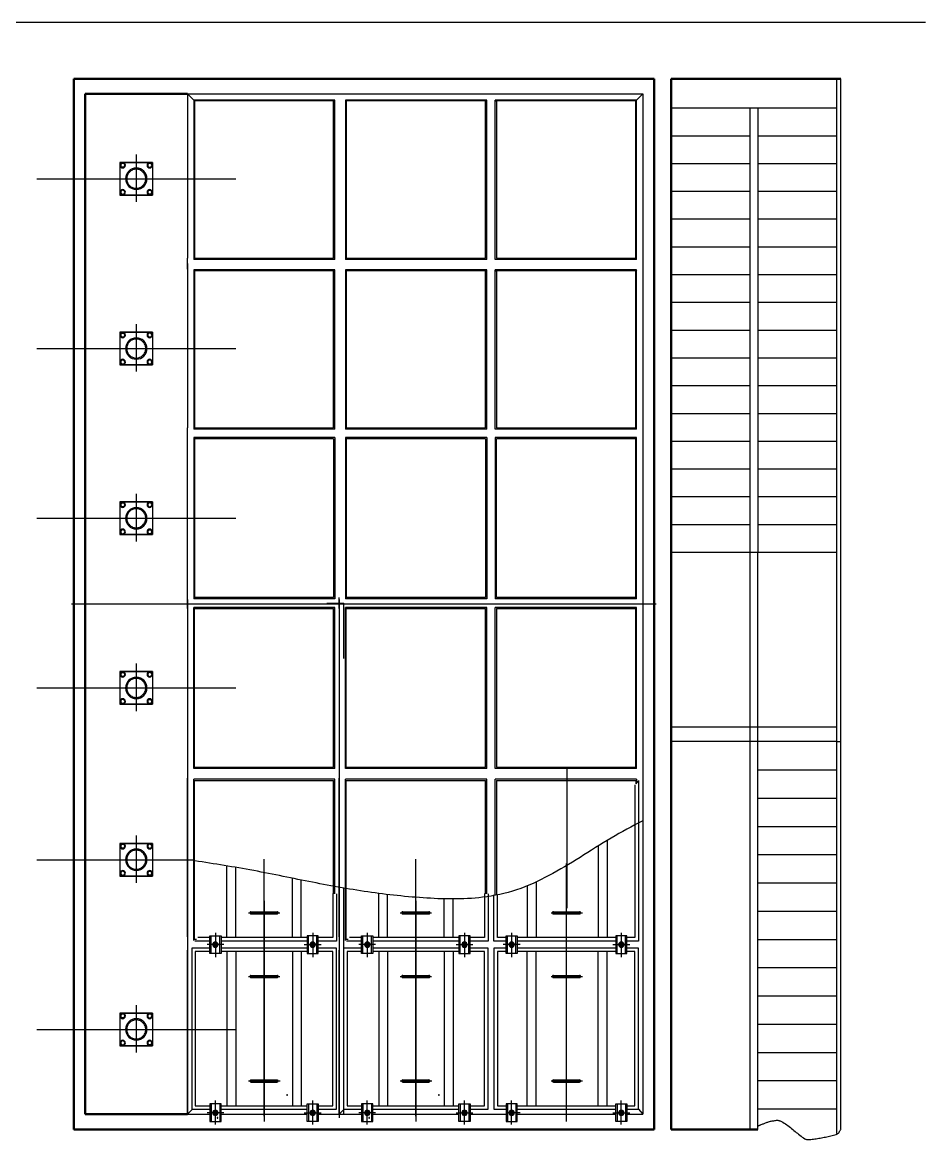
# Model space of a CAD drawing. Extents: x -170 to 1091, y -90 to 504.
# Drawn here: x 214.19 to 222.2, y 65.93 to 75.84 of the extents above; entities that cross this region are included whole.
import ezdxf

# ---------------------------------------------------------------- set-up
doc = ezdxf.new("R2010")
doc.units = 0
doc.header["$LTSCALE"] = 1000
for name, pattern in [('1 实线', [0]), ('2 虚线', [5.75, 4.5, -1.25]), ('4 点画线', [9, 6.25, -1.25, 0.25, -1.25]), ('5 双点画线', [10.5, 6.25, -1.25, 0.25, -1.25, 0.25, -1.25]), ('PF_CENTER', [400, 250, -50, 50, -50])]:
    doc.linetypes.add(name, pattern=pattern)
for name, color, linetype, lineweight in [('01 粗实线', 7, '1 实线', 50), ('02 细灰线', 253, '1 实线', 25), ('03 细红线', 6, '1 实线', 25), ('04 虚线', 54, '2 虚线', 25), ('05 点画线', 141, '4 点画线', 25), ('07 双点画线', 6, '5 双点画线', 25)]:
    doc.layers.add(name, color=color, linetype=linetype, lineweight=lineweight)
doc.layers.add('02', color=1, linetype='CONTINUOUS')
doc.layers.add('05', color=4, linetype='PF_CENTER')

msp = doc.modelspace()

# ---------------------------------------------------------------- linework, layer by layer
at = {"layer": '01 粗实线'}
for p, q in [((214.64666, 75.33535, 0), (214.64666, 66.01535, 0)), ((219.79121, 75.33535, 0), (214.64666, 75.33535, 0)), ((219.79121, 66.01535, 0), (219.79121, 75.33535, 0)), ((219.94368, 75.33535, 0), (219.94368, 66.01535, 0)), ((219.94368, 75.33535, 0), (221.44666, 75.33535, 0)), ((214.74636, 75.20074, 0), (214.74636, 66.14971, 0)), ((215.65364, 75.20074, 0), (214.74636, 75.20074, 0)), ((215.65364, 66.14971, 0), (214.74636, 66.14971, 0)), ((214.64666, 66.01535, 0), (219.79121, 66.01535, 0)), ((219.94368, 66.01535, 0), (220.71137, 66.01535, 0))]:
    msp.add_line(p, q, dxfattribs=at)
at = {"layer": '01 粗实线', "color": 3, "lineweight": 25}
for p, q in [((215.05543, 74.59235, 0), (215.34457, 74.59235, 0)), ((215.34457, 74.59235, 0), (215.05543, 74.59235, 0)), ((215.05543, 74.59235, 0), (215.05543, 74.30322, 0)), ((215.34457, 74.59235, 0), (215.34457, 74.30322, 0)), ((215.34457, 74.59235, 0), (215.34457, 74.30322, 0)), ((215.05543, 74.30322, 0), (215.34457, 74.30322, 0)), ((215.34457, 74.30322, 0), (215.05543, 74.30322, 0)), ((215.05543, 73.08687, 0), (215.34457, 73.08687, 0)), ((215.34457, 73.08687, 0), (215.05543, 73.08687, 0)), ((215.05543, 73.08687, 0), (215.05543, 72.79774, 0)), ((215.34457, 73.08687, 0), (215.34457, 72.79774, 0)), ((215.34457, 73.08687, 0), (215.34457, 72.79774, 0)), ((215.05543, 72.79774, 0), (215.34457, 72.79774, 0)), ((215.34457, 72.79774, 0), (215.05543, 72.79774, 0)), ((215.05543, 71.58139, 0), (215.34457, 71.58139, 0)), ((215.34457, 71.58139, 0), (215.05543, 71.58139, 0)), ((215.05543, 71.58139, 0), (215.05543, 71.29226, 0)), ((215.34457, 71.58139, 0), (215.34457, 71.29226, 0)), ((215.34457, 71.58139, 0), (215.34457, 71.29226, 0)), ((215.05543, 71.29226, 0), (215.34457, 71.29226, 0)), ((215.34457, 71.29226, 0), (215.05543, 71.29226, 0)), ((215.34457, 70.07674, 0), (215.05543, 70.07674, 0)), ((215.05543, 70.07674, 0), (215.34457, 70.07674, 0)), ((215.05543, 70.07674, 0), (215.05543, 69.7876, 0)), ((215.34457, 70.07674, 0), (215.34457, 69.7876, 0)), ((215.34457, 70.07674, 0), (215.34457, 69.7876, 0)), ((215.34457, 69.7876, 0), (215.05543, 69.7876, 0)), ((215.05543, 69.7876, 0), (215.34457, 69.7876, 0)), ((215.34457, 68.55249, 0), (215.05543, 68.55249, 0)), ((215.05543, 68.55249, 0), (215.34457, 68.55249, 0)), ((215.05543, 68.55249, 0), (215.05543, 68.26336, 0)), ((215.34457, 68.55249, 0), (215.34457, 68.26336, 0)), ((215.34457, 68.55249, 0), (215.34457, 68.26336, 0)), ((215.34457, 68.26336, 0), (215.05543, 68.26336, 0)), ((215.05543, 68.26336, 0), (215.34457, 68.26336, 0)), ((215.34457, 67.04702, 0), (215.05543, 67.04702, 0)), ((215.05543, 67.04702, 0), (215.34457, 67.04702, 0)), ((215.05543, 67.04702, 0), (215.05543, 66.75789, 0)), ((215.34457, 67.04702, 0), (215.34457, 66.75789, 0)), ((215.34457, 67.04702, 0), (215.34457, 66.75789, 0)), ((215.34457, 66.75789, 0), (215.05543, 66.75789, 0)), ((215.05543, 66.75789, 0), (215.34457, 66.75789, 0))]:
    msp.add_line(p, q, dxfattribs=at)
at = {"layer": '01 粗实线', "color": 253, "lineweight": 25}
for p, q in [((219.64781, 69.10616, 0), (219.62878, 69.08254, 0)), ((219.69317, 69.16243, 0), (219.69151, 69.16037, 0))]:
    msp.add_line(p, q, dxfattribs=at)
at = {"layer": '01 粗实线', "color": 9, "lineweight": 25, "elevation": 0}
for points in [[(215.10015, 74.56742), (215.09026, 74.54947), (215.07047, 74.54947), (215.06057, 74.56742), (215.07047, 74.58537), (215.09026, 74.58537)], [(215.29985, 74.56742), (215.30974, 74.54947), (215.32953, 74.54947), (215.33943, 74.56742), (215.32953, 74.58537), (215.30974, 74.58537)], [(215.10015, 74.32815), (215.09026, 74.34609), (215.07047, 74.34609), (215.06057, 74.32815), (215.07047, 74.3102), (215.09026, 74.3102)], [(215.29985, 74.32815), (215.30974, 74.34609), (215.32953, 74.34609), (215.33943, 74.32815), (215.32953, 74.3102), (215.30974, 74.3102)], [(215.10015, 73.06194), (215.09026, 73.044), (215.07047, 73.044), (215.06057, 73.06194), (215.07047, 73.07989), (215.09026, 73.07989)], [(215.29985, 73.06194), (215.30974, 73.044), (215.32953, 73.044), (215.33943, 73.06194), (215.32953, 73.07989), (215.30974, 73.07989)], [(215.10015, 72.82267), (215.09026, 72.84061), (215.07047, 72.84061), (215.06057, 72.82267), (215.07047, 72.80472), (215.09026, 72.80472)], [(215.29985, 72.82267), (215.30974, 72.84061), (215.32953, 72.84061), (215.33943, 72.82267), (215.32953, 72.80472), (215.30974, 72.80472)], [(215.10015, 71.55647), (215.09026, 71.53852), (215.07047, 71.53852), (215.06057, 71.55647), (215.07047, 71.57441), (215.09026, 71.57441)], [(215.29985, 71.55647), (215.30974, 71.53852), (215.32953, 71.53852), (215.33943, 71.55647), (215.32953, 71.57441), (215.30974, 71.57441)], [(215.10015, 71.31719), (215.09026, 71.33514), (215.07047, 71.33514), (215.06057, 71.31719), (215.07047, 71.29925), (215.09026, 71.29925)], [(215.29985, 71.31719), (215.30974, 71.33514), (215.32953, 71.33514), (215.33943, 71.31719), (215.32953, 71.29925), (215.30974, 71.29925)], [(215.10015, 70.05181), (215.09026, 70.03386), (215.07047, 70.03386), (215.06057, 70.05181), (215.07047, 70.06975), (215.09026, 70.06975)], [(215.29985, 70.05181), (215.30974, 70.03386), (215.32953, 70.03386), (215.33943, 70.05181), (215.32953, 70.06975), (215.30974, 70.06975)], [(215.10015, 69.81253), (215.09026, 69.83048), (215.07047, 69.83048), (215.06057, 69.81253), (215.07047, 69.79459), (215.09026, 69.79459)], [(215.29985, 69.81253), (215.30974, 69.83048), (215.32953, 69.83048), (215.33943, 69.81253), (215.32953, 69.79459), (215.30974, 69.79459)], [(215.10015, 68.52757), (215.09026, 68.50962), (215.07047, 68.50962), (215.06057, 68.52757), (215.07047, 68.54551), (215.09026, 68.54551)], [(215.29985, 68.52757), (215.30974, 68.50962), (215.32953, 68.50962), (215.33943, 68.52757), (215.32953, 68.54551), (215.30974, 68.54551)], [(215.10015, 68.28829), (215.09026, 68.30624), (215.07047, 68.30624), (215.06057, 68.28829), (215.07047, 68.27035), (215.09026, 68.27035)], [(215.29985, 68.28829), (215.30974, 68.30624), (215.32953, 68.30624), (215.33943, 68.28829), (215.32953, 68.27035), (215.30974, 68.27035)], [(215.10015, 67.02209), (215.09026, 67.00414), (215.07047, 67.00414), (215.06057, 67.02209), (215.07047, 67.04003), (215.09026, 67.04003)], [(215.29985, 67.02209), (215.30974, 67.00414), (215.32953, 67.00414), (215.33943, 67.02209), (215.32953, 67.04003), (215.30974, 67.04003)], [(215.10015, 66.78281), (215.09026, 66.80076), (215.07047, 66.80076), (215.06057, 66.78281), (215.07047, 66.76487), (215.09026, 66.76487)], [(215.29985, 66.78281), (215.30974, 66.80076), (215.32953, 66.80076), (215.33943, 66.78281), (215.32953, 66.76487), (215.30974, 66.76487)]]:
    msp.add_lwpolyline(points, close=True, dxfattribs=at)
at = {"layer": '01 粗实线', "color": 9, "lineweight": 25}
for centre, radius, start, end in [((215.08036, 74.56742, 0), 0.02393, 90, 270), ((215.08036, 74.56742, 0), 0.01734, 90, 270), ((215.08036, 74.56742, 0), 0.02393, 270, 90), ((215.08036, 74.56742, 0), 0.01734, 270, 90), ((215.31964, 74.56742, 0), 0.02393, 90, 270), ((215.31964, 74.56742, 0), 0.01734, 90, 270), ((215.31964, 74.56742, 0), 0.02393, 270, 90), ((215.31964, 74.56742, 0), 0.01734, 270, 90), ((215.08036, 74.32815, 0), 0.02393, 90, 270), ((215.08036, 74.32815, 0), 0.01734, 90, 270), ((215.08036, 74.32815, 0), 0.02393, 270, 90), ((215.08036, 74.32815, 0), 0.01734, 270, 90), ((215.31964, 74.32815, 0), 0.02393, 90, 270), ((215.31964, 74.32815, 0), 0.01734, 90, 270), ((215.31964, 74.32815, 0), 0.02393, 270, 90), ((215.31964, 74.32815, 0), 0.01734, 270, 90), ((215.08036, 73.06194, 0), 0.02393, 90, 270), ((215.08036, 73.06194, 0), 0.01734, 90, 270), ((215.08036, 73.06194, 0), 0.02393, 270, 90), ((215.08036, 73.06194, 0), 0.01734, 270, 90), ((215.31964, 73.06194, 0), 0.02393, 90, 270), ((215.31964, 73.06194, 0), 0.01734, 90, 270), ((215.31964, 73.06194, 0), 0.02393, 270, 90), ((215.31964, 73.06194, 0), 0.01734, 270, 90), ((215.08036, 72.82267, 0), 0.02393, 90, 270), ((215.08036, 72.82267, 0), 0.02393, 270, 90), ((215.31964, 72.82267, 0), 0.02393, 90, 270), ((215.31964, 72.82267, 0), 0.02393, 270, 90), ((215.08036, 72.82267, 0), 0.01734, 90, 270), ((215.08036, 72.82267, 0), 0.01734, 270, 90), ((215.31964, 72.82267, 0), 0.01734, 90, 270), ((215.31964, 72.82267, 0), 0.01734, 270, 90), ((215.08036, 71.55647, 0), 0.02393, 90, 270), ((215.08036, 71.55647, 0), 0.01734, 90, 270), ((215.08036, 71.55647, 0), 0.02393, 270, 90), ((215.08036, 71.55647, 0), 0.01734, 270, 90), ((215.31964, 71.55647, 0), 0.02393, 90, 270), ((215.31964, 71.55647, 0), 0.01734, 90, 270), ((215.31964, 71.55647, 0), 0.02393, 270, 90), ((215.31964, 71.55647, 0), 0.01734, 270, 90), ((215.08036, 71.31719, 0), 0.02393, 90, 270), ((215.08036, 71.31719, 0), 0.01734, 90, 270), ((215.08036, 71.31719, 0), 0.02393, 270, 90), ((215.08036, 71.31719, 0), 0.01734, 270, 90), ((215.31964, 71.31719, 0), 0.02393, 90, 270), ((215.31964, 71.31719, 0), 0.01734, 90, 270), ((215.31964, 71.31719, 0), 0.02393, 270, 90), ((215.31964, 71.31719, 0), 0.01734, 270, 90), ((215.08036, 70.05181, 0), 0.02393, 90, 270), ((215.08036, 70.05181, 0), 0.01734, 90, 270), ((215.08036, 70.05181, 0), 0.02393, 270, 90), ((215.08036, 70.05181, 0), 0.01734, 270, 90), ((215.31964, 70.05181, 0), 0.02393, 90, 270), ((215.31964, 70.05181, 0), 0.01734, 90, 270), ((215.31964, 70.05181, 0), 0.02393, 270, 90), ((215.31964, 70.05181, 0), 0.01734, 270, 90), ((215.08036, 69.81253, 0), 0.02393, 90, 270), ((215.08036, 69.81253, 0), 0.01734, 90, 270), ((215.08036, 69.81253, 0), 0.02393, 270, 90), ((215.08036, 69.81253, 0), 0.01734, 270, 90), ((215.31964, 69.81253, 0), 0.02393, 90, 270), ((215.31964, 69.81253, 0), 0.01734, 90, 270), ((215.31964, 69.81253, 0), 0.02393, 270, 90), ((215.31964, 69.81253, 0), 0.01734, 270, 90), ((215.08036, 68.52757, 0), 0.02393, 90, 270), ((215.08036, 68.52757, 0), 0.01734, 90, 270), ((215.08036, 68.52757, 0), 0.02393, 270, 90), ((215.08036, 68.52757, 0), 0.01734, 270, 90), ((215.31964, 68.52757, 0), 0.02393, 90, 270), ((215.31964, 68.52757, 0), 0.01734, 90, 270), ((215.31964, 68.52757, 0), 0.02393, 270, 90), ((215.31964, 68.52757, 0), 0.01734, 270, 90), ((215.08036, 68.28829, 0), 0.02393, 90, 270), ((215.08036, 68.28829, 0), 0.01734, 90, 270), ((215.08036, 68.28829, 0), 0.02393, 270, 90), ((215.08036, 68.28829, 0), 0.01734, 270, 90), ((215.31964, 68.28829, 0), 0.02393, 90, 270), ((215.31964, 68.28829, 0), 0.01734, 90, 270), ((215.31964, 68.28829, 0), 0.02393, 270, 90), ((215.31964, 68.28829, 0), 0.01734, 270, 90), ((215.08036, 67.02209, 0), 0.02393, 90, 270), ((215.08036, 67.02209, 0), 0.01734, 90, 270), ((215.08036, 67.02209, 0), 0.02393, 270, 90), ((215.08036, 67.02209, 0), 0.01734, 270, 90), ((215.31964, 67.02209, 0), 0.02393, 90, 270), ((215.31964, 67.02209, 0), 0.01734, 90, 270), ((215.31964, 67.02209, 0), 0.02393, 270, 90), ((215.31964, 67.02209, 0), 0.01734, 270, 90), ((215.08036, 66.78281, 0), 0.02393, 90, 270), ((215.08036, 66.78281, 0), 0.01734, 90, 270), ((215.08036, 66.78281, 0), 0.02393, 270, 90), ((215.08036, 66.78281, 0), 0.01734, 270, 90), ((215.31964, 66.78281, 0), 0.02393, 90, 270), ((215.31964, 66.78281, 0), 0.01734, 90, 270), ((215.31964, 66.78281, 0), 0.02393, 270, 90), ((215.31964, 66.78281, 0), 0.01734, 270, 90)]:
    msp.add_arc(centre, radius, start, end, dxfattribs=at)
at = {"layer": '01 粗实线', "color": 3, "lineweight": 25}
for centre, start, end in [((215.2, 74.44778, 0), 90, 270), ((215.2, 74.44778, 0), 270, 90), ((215.2, 72.94231, 0), 90, 270), ((215.2, 72.94231, 0), 270, 90), ((215.2, 71.43683, 0), 90, 270), ((215.2, 71.43683, 0), 270, 90), ((215.2, 69.93217, 0), 90, 270), ((215.2, 69.93217, 0), 270, 90), ((215.2, 68.40793, 0), 90, 270), ((215.2, 68.40793, 0), 270, 90), ((215.2, 66.90245, 0), 90, 270), ((215.2, 66.90245, 0), 270, 90)]:
    msp.add_arc(centre, 0.09472, start, end, dxfattribs=at)
at = {"layer": '01 粗实线', "lineweight": 25}
for centre, start, end in [((216.53801, 66.32146, 0), 90, 270), ((216.53801, 66.32146, 0), 270, 90), ((217.88397, 66.32146, 0), 90, 270), ((217.88397, 66.32146, 0), 270, 90), ((215.90431, 66.1664, 0), 90, 270), ((215.90431, 66.1664, 0), 270, 90), ((215.92009, 66.11782, 0), 90, 270), ((215.92009, 66.11782, 0), 270, 90), ((217.25027, 66.1664, 0), 90, 270), ((217.25027, 66.1664, 0), 270, 90), ((217.26605, 66.11782, 0), 90, 270), ((217.26605, 66.11782, 0), 270, 90)]:
    msp.add_arc(centre, 0.00353, start, end, dxfattribs=at)
at = {"layer": '01 粗实线', "color": 2, "lineweight": 25}
msp.add_open_spline([(220.71137, 66.04495, 0), (220.71305, 66.04574, 0), (220.7164, 66.04733, 0), (220.72137, 66.04977, 0), (220.72635, 66.05217, 0), (220.73135, 66.05451, 0), (220.73898, 66.05774, 0), (220.7492, 66.06178, 0), (220.76194, 66.06681, 0), (220.77469, 66.0717, 0), (220.7875, 66.07645, 0), (220.80097, 66.08148, 0), (220.81536, 66.08598, 0), (220.83075, 66.08938, 0), (220.84624, 66.09213, 0), (220.86183, 66.09437, 0), (220.87431, 66.09672, 0), (220.88395, 66.09769, 0), (220.89061, 66.09701, 0), (220.89715, 66.09555, 0), (220.90352, 66.09344, 0), (220.92417, 66.08469, 0), (220.95737, 66.06551, 0), (221.00071, 66.03321, 0), (221.04209, 65.99817, 0), (221.08414, 65.96406, 0), (221.11572, 65.93965, 0), (221.13837, 65.92826, 0), (221.14913, 65.92585, 0), (221.16015, 65.92494, 0), (221.17125, 65.92524, 0), (221.19461, 65.92809, 0), (221.23007, 65.93361, 0), (221.27774, 65.9414, 0), (221.32515, 65.95044, 0), (221.37166, 65.96276, 0), (221.40627, 65.97005, 0), (221.42642, 65.98067, 0), (221.43225, 65.98883, 0), (221.43695, 65.9978, 0), (221.44119, 66.00723, 0), (221.44486, 66.01305, 0), (221.44666, 66.0159, 0)], degree=3, knots=[0, 0, 0, 0, 0.00557826, 0.01110413, 0.0166291, 0.02215148, 0.02767276, 0.04146282, 0.05512, 0.06877732, 0.08243428, 0.09609053, 0.11191349, 0.12760435, 0.14334537, 0.15910836, 0.17483891, 0.18146115, 0.18808701, 0.19479967, 0.20154005, 0.20819571, 0.26205743, 0.31592525, 0.370241, 0.42462465, 0.47856388, 0.48940023, 0.50028589, 0.51138339, 0.52255257, 0.53352661, 0.58195145, 0.63020725, 0.67842964, 0.72661994, 0.77466768, 0.78407666, 0.79373307, 0.80406349, 0.81457249, 0.82467763, 0.82467763, 0.82467763, 0.82467763], dxfattribs=at)
at = {"layer": '02', "ltscale": 8}
msp.add_line((222.2, 75.83535, 0), (168.85, 75.83535, 0), dxfattribs=at)
at = {"layer": '02 细灰线', "color": 7}
for p, q in [((221.40927, 75.33535, 0), (221.40927, 69.45556, 0)), ((221.44666, 69.45556, 0), (221.44666, 75.33535, 0)), ((215.65364, 75.20074, 0), (218.34555, 75.20074, 0)), ((215.65364, 75.20074, 0), (215.65364, 73.74464, 0)), ((215.65364, 75.20074, 0), (215.71637, 75.13801, 0)), ((215.66932, 75.20074, 0), (215.71637, 75.20074, 0)), ((216.96196, 75.14428, 0), (215.71009, 75.14428, 0)), ((215.71009, 75.14428, 0), (215.71009, 73.73287, 0)), ((216.96196, 75.13801, 0), (215.71637, 75.13801, 0)), ((215.71637, 75.13801, 0), (215.71637, 73.74464, 0)), ((216.95019, 73.74464, 0), (216.95019, 75.13801, 0)), ((216.95019, 75.13801, 0), (216.96196, 75.13801, 0)), ((216.99959, 75.20074, 0), (219.69151, 75.20074, 0)), ((217.01528, 75.20074, 0), (217.06232, 75.20074, 0)), ((218.30791, 75.14428, 0), (217.05605, 75.14428, 0)), ((217.05605, 75.14428, 0), (217.05605, 73.73287, 0)), ((217.05605, 75.14428, 0), (217.06232, 75.13801, 0)), ((218.30791, 75.13801, 0), (217.06232, 75.13801, 0)), ((217.06232, 75.13801, 0), (217.06232, 73.74464, 0)), ((218.29615, 73.74464, 0), (218.29615, 75.13801, 0)), ((218.29615, 75.13801, 0), (218.30791, 75.13801, 0)), ((219.63505, 75.14428, 0), (218.38319, 75.14428, 0)), ((219.62878, 75.13801, 0), (218.38319, 75.13801, 0)), ((218.38319, 75.13801, 0), (218.39495, 75.13801, 0)), ((218.39495, 75.13801, 0), (218.39495, 73.74464, 0)), ((219.69151, 75.20074, 0), (219.62878, 75.13801, 0)), ((219.62878, 73.74464, 0), (219.62878, 75.13801, 0)), ((219.63505, 73.73287, 0), (219.63505, 75.14428, 0)), ((219.69151, 75.20074, 0), (219.69151, 66.97068, 0)), ((221.40927, 75.07336, 0), (219.94368, 75.07336, 0)), ((220.64158, 75.07336, 0), (220.64158, 71.1327, 0)), ((220.71137, 75.07336, 0), (220.71137, 71.1327, 0)), ((220.64158, 74.82707, 0), (219.94368, 74.82707, 0)), ((221.40927, 74.82707, 0), (220.71137, 74.82707, 0)), ((220.64158, 74.58078, 0), (219.94368, 74.58078, 0)), ((221.40927, 74.58078, 0), (220.71137, 74.58078, 0)), ((220.64158, 74.33449, 0), (219.94368, 74.33449, 0)), ((221.40927, 74.33449, 0), (220.71137, 74.33449, 0)), ((220.64158, 74.0882, 0), (219.94368, 74.0882, 0)), ((221.40927, 74.0882, 0), (220.71137, 74.0882, 0)), ((220.64158, 73.8419, 0), (219.94368, 73.8419, 0)), ((221.40927, 73.8419, 0), (220.71137, 73.8419, 0)), ((215.65364, 73.64584, 0), (215.65364, 73.74464, 0)), ((215.71637, 73.74464, 0), (216.95019, 73.74464, 0)), ((217.06232, 73.74464, 0), (218.29615, 73.74464, 0)), ((218.39495, 73.74464, 0), (219.62878, 73.74464, 0)), ((215.65364, 73.69524, 0), (215.65364, 72.23913, 0)), ((215.71009, 73.63878, 0), (215.71009, 72.22737, 0)), ((216.96196, 73.63878, 0), (215.71009, 73.63878, 0)), ((215.71009, 73.63878, 0), (215.71637, 73.63251, 0)), ((217.05605, 73.63878, 0), (217.05605, 72.22737, 0)), ((218.30791, 73.63878, 0), (217.05605, 73.63878, 0)), ((217.05605, 73.63878, 0), (217.06232, 73.63251, 0)), ((219.63505, 73.63878, 0), (218.38319, 73.63878, 0)), ((219.63505, 73.63878, 0), (219.62878, 73.63251, 0)), ((219.63505, 72.22737, 0), (219.63505, 73.63878, 0)), ((219.69151, 73.69524, 0), (219.69151, 66.14971, 0)), ((215.71637, 73.63251, 0), (215.71637, 72.23913, 0)), ((216.96196, 73.63251, 0), (215.71637, 73.63251, 0)), ((216.95019, 72.23913, 0), (216.95019, 73.63251, 0)), ((216.95019, 73.63251, 0), (216.96196, 73.63251, 0)), ((217.06232, 73.63251, 0), (217.06232, 72.23913, 0)), ((218.30791, 73.63251, 0), (217.06232, 73.63251, 0)), ((218.29615, 72.23913, 0), (218.29615, 73.63251, 0)), ((218.29615, 73.63251, 0), (218.30791, 73.63251, 0)), ((219.62878, 73.63251, 0), (218.38319, 73.63251, 0)), ((218.38319, 73.63251, 0), (218.39495, 73.63251, 0)), ((218.39495, 73.63251, 0), (218.39495, 72.23913, 0)), ((219.62878, 72.23913, 0), (219.62878, 73.63251, 0)), ((220.64158, 73.59561, 0), (219.94368, 73.59561, 0)), ((221.40927, 73.59561, 0), (220.71137, 73.59561, 0)), ((220.64158, 73.34932, 0), (219.94368, 73.34932, 0)), ((221.40927, 73.34932, 0), (220.71137, 73.34932, 0)), ((220.64158, 73.10303, 0), (219.94368, 73.10303, 0)), ((221.40927, 73.10303, 0), (220.71137, 73.10303, 0)), ((220.64158, 72.85674, 0), (219.94368, 72.85674, 0)), ((221.40927, 72.85674, 0), (220.71137, 72.85674, 0)), ((220.64158, 72.61045, 0), (219.94368, 72.61045, 0)), ((221.40927, 72.61045, 0), (220.71137, 72.61045, 0)), ((220.64158, 72.36416, 0), (219.94368, 72.36416, 0)), ((221.40927, 72.36416, 0), (220.71137, 72.36416, 0)), ((215.65364, 72.14033, 0), (215.65364, 72.23913, 0)), ((215.71009, 72.15209, 0), (215.71009, 72.14033, 0)), ((215.71637, 72.23913, 0), (216.95019, 72.23913, 0)), ((217.05605, 72.15209, 0), (217.05605, 72.14033, 0)), ((217.06232, 72.23913, 0), (218.29615, 72.23913, 0)), ((218.39495, 72.23913, 0), (219.62878, 72.23913, 0)), ((219.63505, 70.72187, 0), (219.63505, 72.15209, 0)), ((215.65364, 70.73363, 0), (215.65364, 72.14033, 0)), ((215.71009, 72.14033, 0), (215.71009, 70.72187, 0)), ((215.71637, 72.14033, 0), (215.71637, 70.73363, 0)), ((216.95019, 72.14033, 0), (215.71637, 72.14033, 0)), ((216.95019, 72.14033, 0), (216.95019, 70.73363, 0)), ((217.05605, 72.14033, 0), (217.05605, 70.72187, 0)), ((218.29615, 72.14033, 0), (217.06232, 72.14033, 0)), ((217.06232, 72.14033, 0), (217.06232, 70.73363, 0)), ((218.29615, 72.14033, 0), (218.29615, 70.73363, 0)), ((218.39495, 70.73363, 0), (218.39495, 72.14033, 0)), ((219.62878, 72.14033, 0), (218.39495, 72.14033, 0)), ((219.62878, 70.73363, 0), (219.62878, 72.14033, 0)), ((220.64158, 72.11787, 0), (219.94368, 72.11787, 0)), ((221.40927, 72.11787, 0), (220.71137, 72.11787, 0)), ((220.64158, 71.87157, 0), (219.94368, 71.87157, 0)), ((221.40927, 71.87157, 0), (220.71137, 71.87157, 0)), ((220.64158, 71.62528, 0), (219.94368, 71.62528, 0)), ((221.40927, 71.62528, 0), (220.71137, 71.62528, 0)), ((220.64158, 71.37899, 0), (219.94368, 71.37899, 0)), ((221.40927, 71.37899, 0), (220.71137, 71.37899, 0)), ((221.40927, 71.1327, 0), (219.94368, 71.1327, 0)), ((220.64158, 71.1327, 0), (220.64158, 66.01535, 0)), ((220.71137, 66.01535, 0), (220.71137, 71.1327, 0)), ((215.65364, 70.63483, 0), (215.65364, 70.73363, 0)), ((215.65364, 70.71481, 0), (215.65364, 69.11132, 0)), ((216.95019, 70.73363, 0), (215.71637, 70.73363, 0)), ((216.99959, 70.63483, 0), (216.99959, 70.73363, 0)), ((216.99959, 70.71481, 0), (216.99959, 69.11132, 0)), ((218.29615, 70.73363, 0), (217.06232, 70.73363, 0)), ((219.62878, 70.73363, 0), (218.39495, 70.73363, 0)), ((215.65364, 70.63483, 0), (215.65364, 69.13014, 0)), ((215.71009, 69.21718, 0), (215.71009, 70.64659, 0)), ((215.71637, 70.63483, 0), (216.95019, 70.63483, 0)), ((215.71637, 69.22894, 0), (215.71637, 70.63483, 0)), ((216.95019, 69.22894, 0), (216.95019, 70.63483, 0)), ((216.99959, 70.63483, 0), (216.99959, 69.13014, 0)), ((217.05605, 69.21718, 0), (217.05605, 70.64659, 0)), ((217.06232, 70.63483, 0), (218.29615, 70.63483, 0)), ((217.06232, 69.22894, 0), (217.06232, 70.63483, 0)), ((218.29615, 69.22894, 0), (218.29615, 70.63483, 0)), ((218.39495, 70.63483, 0), (219.62878, 70.63483, 0)), ((218.39495, 70.63483, 0), (218.39495, 69.22894, 0)), ((219.62878, 69.22894, 0), (219.62878, 70.63483, 0)), ((219.63505, 69.21718, 0), (219.63505, 70.64659, 0)), ((221.40927, 69.58268, 0), (219.94368, 69.58268, 0)), ((221.40927, 69.45556, 0), (219.94368, 69.45556, 0)), ((221.40927, 69.45556, 0), (221.44666, 69.45556, 0)), ((215.71637, 69.22894, 0), (216.95019, 69.22894, 0)), ((217.06232, 69.22894, 0), (218.29615, 69.22894, 0)), ((218.39495, 69.22894, 0), (219.62878, 69.22894, 0)), ((215.65364, 67.72344, 0), (215.65364, 69.13014, 0)), ((215.65364, 69.11132, 0), (215.65364, 67.70462, 0)), ((215.71009, 67.69285, 0), (215.71009, 69.12308, 0)), ((215.71637, 67.70462, 0), (215.71637, 69.11132, 0)), ((215.71637, 69.11132, 0), (216.95019, 69.11132, 0)), ((215.71637, 69.11132, 0), (216.95019, 69.11132, 0)), ((216.95019, 68.10668, 0), (216.95019, 69.11132, 0)), ((216.99959, 67.72344, 0), (216.99959, 69.13014, 0)), ((216.99959, 69.11132, 0), (216.99959, 67.70462, 0)), ((217.05605, 67.69285, 0), (217.05605, 69.12308, 0)), ((217.06232, 69.11132, 0), (218.29615, 69.11132, 0)), ((217.06232, 69.11132, 0), (218.29615, 69.11132, 0)), ((217.06232, 67.70462, 0), (217.06232, 69.11132, 0)), ((218.29615, 68.10668, 0), (218.29615, 69.11132, 0)), ((218.39495, 69.11132, 0), (218.39495, 68.09462, 0)), ((218.39495, 69.11132, 0), (219.62878, 69.11132, 0)), ((219.62878, 69.11132, 0), (219.62878, 69.08197, 0)), ((219.63505, 69.12308, 0), (219.63505, 69.08976, 0)), ((219.65308, 69.11213, 0), (219.65308, 68.45737, 0)), ((219.65308, 68.45737, 0), (219.65308, 67.68625, 0)), ((219.69151, 68.45737, 0), (219.69151, 67.70462, 0)), ((216.97484, 68.1047, 0), (216.97484, 67.68658, 0)), ((218.32079, 68.1047, 0), (218.32079, 67.68658, 0)), ((218.37064, 67.68625, 0), (218.37064, 68.09792, 0)), ((216.21723, 67.94691, 0), (216.44933, 67.94691, 0)), ((216.21723, 67.92809, 0), (216.44933, 67.92809, 0)), ((217.56319, 67.94691, 0), (217.79529, 67.94691, 0)), ((217.56319, 67.92809, 0), (217.79529, 67.92809, 0)), ((218.8991, 67.94691, 0), (219.1312, 67.94691, 0)), ((218.8991, 67.92809, 0), (219.1312, 67.92809, 0)), ((215.65364, 67.72344, 0), (215.65364, 66.14971, 0)), ((215.65364, 67.70462, 0), (215.65364, 67.60582, 0)), ((215.71637, 67.70462, 0), (215.73429, 67.70462, 0)), ((215.71637, 67.70462, 0), (215.73429, 67.70462, 0)), ((216.99959, 67.72344, 0), (216.99959, 66.11913, 0)), ((216.99959, 67.70462, 0), (216.99959, 67.60582, 0)), ((217.06232, 67.70462, 0), (217.08024, 67.70462, 0)), ((217.06232, 67.70462, 0), (217.08024, 67.70462, 0)), ((219.69151, 67.70462, 0), (219.69151, 66.95186, 0)), ((215.65364, 66.8664, 0), (215.65364, 67.60582, 0)), ((215.85295, 67.62385, 0), (215.69239, 67.62385, 0)), ((215.69239, 67.62385, 0), (215.69239, 66.95186, 0)), ((215.85295, 67.68658, 0), (215.7197, 67.68658, 0)), ((216.71548, 67.68658, 0), (215.95175, 67.68658, 0)), ((216.71548, 67.62385, 0), (215.95175, 67.62385, 0)), ((216.97484, 67.68658, 0), (216.81428, 67.68658, 0)), ((216.97484, 67.62385, 0), (216.81428, 67.62385, 0)), ((216.97484, 66.95186, 0), (216.97484, 67.62385, 0)), ((216.99959, 66.8664, 0), (216.99959, 67.60582, 0)), ((217.19891, 67.62385, 0), (217.03835, 67.62385, 0)), ((217.03835, 67.62385, 0), (217.03835, 66.95186, 0)), ((217.19891, 67.68658, 0), (217.06566, 67.68658, 0)), ((218.06144, 67.68658, 0), (217.29771, 67.68658, 0)), ((218.06144, 67.62385, 0), (217.29771, 67.62385, 0)), ((218.32079, 67.68658, 0), (218.16024, 67.68658, 0)), ((218.32079, 67.62385, 0), (218.16024, 67.62385, 0)), ((218.32079, 66.95186, 0), (218.32079, 67.62385, 0)), ((218.4796, 67.68625, 0), (218.37064, 67.68625, 0)), ((218.4796, 67.62419, 0), (218.37064, 67.62419, 0)), ((218.37064, 67.62419, 0), (218.37064, 66.95186, 0)), ((219.45191, 67.68625, 0), (218.5784, 67.68625, 0)), ((219.45191, 67.62419, 0), (218.5784, 67.62419, 0)), ((219.65308, 67.68625, 0), (219.5507, 67.68625, 0)), ((219.65308, 67.62419, 0), (219.5507, 67.62419, 0)), ((219.65308, 66.95186, 0), (219.65308, 67.62419, 0)), ((216.21723, 67.38234, 0), (216.44933, 67.38234, 0)), ((216.21723, 67.36353, 0), (216.44933, 67.36353, 0)), ((217.56319, 67.38234, 0), (217.79529, 67.38234, 0)), ((217.56319, 67.36353, 0), (217.79529, 67.36353, 0)), ((218.8991, 67.38234, 0), (219.1312, 67.38234, 0)), ((218.8991, 67.36353, 0), (219.1312, 67.36353, 0)), ((215.69239, 66.95186, 0), (215.69239, 66.19441, 0)), ((216.97484, 66.19441, 0), (216.97484, 66.95186, 0)), ((217.03835, 66.95186, 0), (217.03835, 66.19441, 0)), ((218.32079, 66.19441, 0), (218.32079, 66.95186, 0)), ((218.37064, 66.95186, 0), (218.37064, 66.19474, 0)), ((219.65308, 66.19474, 0), (219.65308, 66.95186, 0)), ((219.69151, 66.95186, 0), (219.69151, 66.14971, 0)), ((215.65364, 66.14971, 0), (215.65364, 66.8664, 0)), ((216.99959, 66.14971, 0), (216.99959, 66.8664, 0)), ((216.21723, 66.45473, 0), (216.44933, 66.45473, 0)), ((216.21723, 66.43592, 0), (216.44933, 66.43592, 0)), ((217.56319, 66.45473, 0), (217.79529, 66.45473, 0)), ((217.56319, 66.43592, 0), (217.79529, 66.43592, 0)), ((218.8991, 66.45473, 0), (219.1312, 66.45473, 0)), ((218.8991, 66.43592, 0), (219.1312, 66.43592, 0)), ((215.69833, 66.19441, 0), (215.65364, 66.14971, 0)), ((215.65364, 66.14971, 0), (215.85295, 66.14971, 0)), ((215.69239, 66.19441, 0), (215.85295, 66.19441, 0)), ((215.95175, 66.19441, 0), (216.71548, 66.19441, 0)), ((215.95175, 66.14971, 0), (216.71548, 66.14971, 0)), ((216.81428, 66.19441, 0), (216.97484, 66.19441, 0)), ((216.81428, 66.14971, 0), (217.13364, 66.14971, 0)), ((217.04429, 66.19441, 0), (216.99959, 66.14971, 0)), ((216.99959, 66.14971, 0), (217.19891, 66.14971, 0)), ((217.03835, 66.19441, 0), (217.19891, 66.19441, 0)), ((217.29771, 66.19441, 0), (218.06144, 66.19441, 0)), ((217.29771, 66.14971, 0), (218.06144, 66.14971, 0)), ((218.16024, 66.19441, 0), (218.32079, 66.19441, 0)), ((218.16024, 66.14971, 0), (218.4796, 66.14971, 0)), ((218.37064, 66.19474, 0), (218.4796, 66.19474, 0)), ((218.5784, 66.19474, 0), (219.45191, 66.19474, 0)), ((218.5784, 66.14971, 0), (219.45191, 66.14971, 0)), ((219.5507, 66.19474, 0), (219.65308, 66.19474, 0)), ((219.5507, 66.14971, 0), (219.69151, 66.14971, 0)), ((219.65308, 66.19474, 0), (219.69151, 66.14971, 0))]:
    msp.add_line(p, q, dxfattribs=at)
at = {"layer": '02 细灰线', "color": 7, "elevation": 0}
for points in [[(215.95175, 67.57681), (215.85295, 67.57681), (215.85295, 67.73363), (215.95175, 67.73363)], [(216.71548, 67.57681), (216.81428, 67.57681), (216.81428, 67.73363), (216.71548, 67.73363)], [(217.29771, 67.57681), (217.19891, 67.57681), (217.19891, 67.73363), (217.29771, 67.73363)], [(218.06144, 67.57681), (218.16024, 67.57681), (218.16024, 67.73363), (218.06144, 67.73363)], [(218.5784, 67.57681), (218.4796, 67.57681), (218.4796, 67.73363), (218.5784, 67.73363)], [(219.45191, 67.57681), (219.5507, 67.57681), (219.5507, 67.73363), (219.45191, 67.73363)], [(215.90235, 67.67574), (215.88353, 67.66548), (215.88353, 67.64496), (215.90235, 67.6347), (215.92117, 67.64496), (215.92117, 67.66548)], [(216.76488, 67.67574), (216.7837, 67.66548), (216.7837, 67.64496), (216.76488, 67.6347), (216.74606, 67.64496), (216.74606, 67.66548)], [(217.24831, 67.67574), (217.22949, 67.66548), (217.22949, 67.64496), (217.24831, 67.6347), (217.26713, 67.64496), (217.26713, 67.66548)], [(218.11084, 67.67574), (218.12965, 67.66548), (218.12965, 67.64496), (218.11084, 67.6347), (218.09202, 67.64496), (218.09202, 67.66548)], [(218.529, 67.67574), (218.51018, 67.66548), (218.51018, 67.64496), (218.529, 67.6347), (218.54782, 67.64496), (218.54782, 67.66548)], [(219.50131, 67.67574), (219.52012, 67.66548), (219.52012, 67.64496), (219.50131, 67.6347), (219.48249, 67.64496), (219.48249, 67.66548)], [(215.95175, 66.24145), (215.85295, 66.24145), (215.85295, 66.08463), (215.95175, 66.08463)], [(216.71548, 66.24145), (216.81428, 66.24145), (216.81428, 66.08463), (216.71548, 66.08463)], [(217.29771, 66.24145), (217.19891, 66.24145), (217.19891, 66.08463), (217.29771, 66.08463)], [(218.06144, 66.24145), (218.16024, 66.24145), (218.16024, 66.08463), (218.06144, 66.08463)], [(218.5784, 66.24145), (218.4796, 66.24145), (218.4796, 66.08463), (218.5784, 66.08463)], [(219.45191, 66.24145), (219.5507, 66.24145), (219.5507, 66.08463), (219.45191, 66.08463)], [(215.90235, 66.14252), (215.88353, 66.15278), (215.88353, 66.1733), (215.90235, 66.18356), (215.92117, 66.1733), (215.92117, 66.15278)], [(216.76488, 66.14252), (216.7837, 66.15278), (216.7837, 66.1733), (216.76488, 66.18356), (216.74606, 66.1733), (216.74606, 66.15278)], [(217.24831, 66.14252), (217.22949, 66.15278), (217.22949, 66.1733), (217.24831, 66.18356), (217.26713, 66.1733), (217.26713, 66.15278)], [(218.11084, 66.14252), (218.12965, 66.15278), (218.12965, 66.1733), (218.11084, 66.18356), (218.09202, 66.1733), (218.09202, 66.15278)], [(218.529, 66.14252), (218.51018, 66.15278), (218.51018, 66.1733), (218.529, 66.18356), (218.54782, 66.1733), (218.54782, 66.15278)], [(219.50131, 66.14252), (219.52012, 66.15278), (219.52012, 66.1733), (219.50131, 66.18356), (219.48249, 66.1733), (219.48249, 66.15278)]]:
    msp.add_lwpolyline(points, close=True, dxfattribs=at)
at = {"layer": '02 细灰线', "color": 7}
for centre, radius, start, end in [((216.21723, 67.9375, 0), 0.00941, 90.000053, 270.017049), ((216.21723, 67.9375, 0), 0.000000000765, 270, 90), ((216.21723, 67.9375, 0), 0.000000000765, 90, 270), ((216.44933, 67.9375, 0), 0.00941, 270.000013, 90.028308), ((217.56319, 67.9375, 0), 0.00941, 90.000053, 270.017049), ((217.56319, 67.9375, 0), 0.000000000765, 270, 90), ((217.56319, 67.9375, 0), 0.000000000765, 90, 270), ((217.79529, 67.9375, 0), 0.00941, 270.000013, 90.028308), ((218.8991, 67.9375, 0), 0.00941, 90.000053, 270.017049), ((218.8991, 67.9375, 0), 0.000000000765, 270, 90), ((218.8991, 67.9375, 0), 0.000000000765, 90, 270), ((219.1312, 67.9375, 0), 0.00941, 270.000013, 90.028308), ((215.90235, 67.65522, 0), 0.02352, 90, 270), ((215.90235, 67.65522, 0), 0.01804, 90, 270), ((215.90235, 67.65522, 0), 0.01255, 90, 270), ((215.90235, 67.65522, 0), 0.02352, 270, 90), ((215.90235, 67.65522, 0), 0.01804, 270, 90), ((215.90235, 67.65522, 0), 0.01255, 270, 90), ((216.76488, 67.65522, 0), 0.02352, 90, 270), ((216.76488, 67.65522, 0), 0.01804, 90, 270), ((216.76488, 67.65522, 0), 0.01255, 90, 270), ((216.76488, 67.65522, 0), 0.02352, 270, 90), ((216.76488, 67.65522, 0), 0.01804, 270, 90), ((216.76488, 67.65522, 0), 0.01255, 270, 90), ((217.24831, 67.65522, 0), 0.02352, 90, 270), ((217.24831, 67.65522, 0), 0.01804, 90, 270), ((217.24831, 67.65522, 0), 0.01255, 90, 270), ((217.24831, 67.65522, 0), 0.02352, 270, 90), ((217.24831, 67.65522, 0), 0.01804, 270, 90), ((217.24831, 67.65522, 0), 0.01255, 270, 90), ((218.11084, 67.65522, 0), 0.02352, 90, 270), ((218.11084, 67.65522, 0), 0.01804, 90, 270), ((218.11084, 67.65522, 0), 0.01255, 90, 270), ((218.11084, 67.65522, 0), 0.02352, 270, 90), ((218.11084, 67.65522, 0), 0.01804, 270, 90), ((218.11084, 67.65522, 0), 0.01255, 270, 90), ((218.529, 67.65522, 0), 0.02352, 90, 270), ((218.529, 67.65522, 0), 0.01804, 90, 270), ((218.529, 67.65522, 0), 0.01255, 90, 270), ((218.529, 67.65522, 0), 0.02352, 270, 90), ((218.529, 67.65522, 0), 0.01804, 270, 90), ((218.529, 67.65522, 0), 0.01255, 270, 90), ((219.50131, 67.65522, 0), 0.02352, 90, 270), ((219.50131, 67.65522, 0), 0.01804, 90, 270), ((219.50131, 67.65522, 0), 0.01255, 90, 270), ((219.50131, 67.65522, 0), 0.02352, 270, 90), ((219.50131, 67.65522, 0), 0.01804, 270, 90), ((219.50131, 67.65522, 0), 0.01255, 270, 90), ((216.21723, 67.37294, 0), 0.00941, 89.983005, 270), ((216.21723, 67.37294, 0), 0.000000000765, 270, 90), ((216.21723, 67.37294, 0), 0.000000000765, 90, 270), ((216.44933, 67.37294, 0), 0.00941, 269.971705, 90), ((217.56319, 67.37294, 0), 0.00941, 89.983005, 270), ((217.56319, 67.37294, 0), 0.000000000765, 270, 90), ((217.56319, 67.37294, 0), 0.000000000765, 90, 270), ((217.79529, 67.37294, 0), 0.00941, 269.971705, 90), ((218.8991, 67.37294, 0), 0.00941, 89.983005, 270), ((218.8991, 67.37294, 0), 0.000000000765, 270, 90), ((218.8991, 67.37294, 0), 0.000000000765, 90, 270), ((219.1312, 67.37294, 0), 0.00941, 269.971705, 90), ((216.21723, 66.44532, 0), 0.00941, 90.000053, 270.017049), ((216.21723, 66.44532, 0), 0.000000000765, 270, 90), ((216.21723, 66.44532, 0), 0.000000000765, 90, 270), ((216.44933, 66.44532, 0), 0.00941, 270.000013, 90.028308), ((217.56319, 66.44532, 0), 0.00941, 90.000053, 270.017049), ((217.56319, 66.44532, 0), 0.000000000765, 270, 90), ((217.56319, 66.44532, 0), 0.000000000765, 90, 270), ((217.79529, 66.44532, 0), 0.00941, 270.000013, 90.028308), ((218.8991, 66.44532, 0), 0.00941, 90.000053, 270.017049), ((218.8991, 66.44532, 0), 0.000000000765, 270, 90), ((218.8991, 66.44532, 0), 0.000000000765, 90, 270), ((219.1312, 66.44532, 0), 0.00941, 270.000013, 90.028308), ((215.90235, 66.16304, 0), 0.02352, 90, 270), ((215.90235, 66.16304, 0), 0.01804, 90, 270), ((215.90235, 66.16304, 0), 0.01255, 90, 270), ((215.90235, 66.16304, 0), 0.02352, 270, 90), ((215.90235, 66.16304, 0), 0.01804, 270, 90), ((215.90235, 66.16304, 0), 0.01255, 270, 90), ((216.76488, 66.16304, 0), 0.02352, 90, 270), ((216.76488, 66.16304, 0), 0.01804, 90, 270), ((216.76488, 66.16304, 0), 0.01255, 90, 270), ((216.76488, 66.16304, 0), 0.02352, 270, 90), ((216.76488, 66.16304, 0), 0.01804, 270, 90), ((216.76488, 66.16304, 0), 0.01255, 270, 90), ((217.24831, 66.16304, 0), 0.02352, 90, 270), ((217.24831, 66.16304, 0), 0.01804, 90, 270), ((217.24831, 66.16304, 0), 0.01255, 90, 270), ((217.24831, 66.16304, 0), 0.02352, 270, 90), ((217.24831, 66.16304, 0), 0.01804, 270, 90), ((217.24831, 66.16304, 0), 0.01255, 270, 90), ((218.11084, 66.16304, 0), 0.02352, 90, 270), ((218.11084, 66.16304, 0), 0.01804, 90, 270), ((218.11084, 66.16304, 0), 0.01255, 90, 270), ((218.11084, 66.16304, 0), 0.02352, 270, 90), ((218.11084, 66.16304, 0), 0.01804, 270, 90), ((218.11084, 66.16304, 0), 0.01255, 270, 90), ((218.529, 66.16304, 0), 0.02352, 90, 270), ((218.529, 66.16304, 0), 0.01804, 90, 270), ((218.529, 66.16304, 0), 0.01255, 90, 270), ((218.529, 66.16304, 0), 0.02352, 270, 90), ((218.529, 66.16304, 0), 0.01804, 270, 90), ((218.529, 66.16304, 0), 0.01255, 270, 90), ((219.50131, 66.16304, 0), 0.02352, 90, 270), ((219.50131, 66.16304, 0), 0.01804, 90, 270), ((219.50131, 66.16304, 0), 0.01255, 90, 270), ((219.50131, 66.16304, 0), 0.02352, 270, 90), ((219.50131, 66.16304, 0), 0.01804, 270, 90), ((219.50131, 66.16304, 0), 0.01255, 270, 90)]:
    msp.add_arc(centre, radius, start, end, dxfattribs=at)
at = {"layer": '02 细灰线'}
msp.add_open_spline([(219.69151, 68.75432, 0), (219.59712, 68.70435, 0), (219.40716, 68.60378, 0), (219.13768, 68.42798, 0), (218.86384, 68.26417, 0), (218.57778, 68.12911, 0), (218.19951, 68.05105, 0), (217.74296, 68.06184, 0), (217.21874, 68.12123, 0), (216.69758, 68.21929, 0), (216.17791, 68.32802, 0), (215.82803, 68.38135, 0), (215.65364, 68.40793, 0)], degree=3, knots=[0, 0, 0, 0, 0.3202152, 0.6445154, 0.9644314, 1.277839, 1.5880541, 2.1132581, 2.6396907, 3.1707688, 3.7031808, 4.2322871, 4.2322871, 4.2322871, 4.2322871], dxfattribs=at)
at = {"layer": '03 细红线'}
for p, q in [((216.96196, 73.73287, 0), (216.96196, 75.14428, 0)), ((218.30791, 73.73287, 0), (218.30791, 75.14428, 0)), ((218.38319, 73.73287, 0), (218.38319, 75.14428, 0)), ((216.96196, 73.73287, 0), (215.71009, 73.73287, 0)), ((218.30791, 73.73287, 0), (217.05605, 73.73287, 0)), ((219.63505, 73.73287, 0), (218.38319, 73.73287, 0)), ((216.96196, 72.22737, 0), (216.96196, 73.63878, 0)), ((218.30791, 72.22737, 0), (218.30791, 73.63878, 0)), ((218.38319, 72.22737, 0), (218.38319, 73.63878, 0)), ((216.96196, 72.22737, 0), (215.71009, 72.22737, 0)), ((216.96196, 72.15209, 0), (215.71009, 72.15209, 0)), ((216.96196, 72.15209, 0), (216.96196, 70.72187, 0)), ((218.30791, 72.22737, 0), (217.05605, 72.22737, 0)), ((218.30791, 72.15209, 0), (217.05605, 72.15209, 0)), ((218.30791, 72.15209, 0), (218.30791, 70.72187, 0)), ((219.63505, 72.22737, 0), (218.38319, 72.22737, 0)), ((218.38319, 72.15209, 0), (218.38319, 70.72187, 0)), ((219.63505, 72.15209, 0), (218.38319, 72.15209, 0)), ((216.96196, 70.72187, 0), (215.71009, 70.72187, 0)), ((218.30791, 70.72187, 0), (217.05605, 70.72187, 0)), ((219.63505, 70.72187, 0), (218.38319, 70.72187, 0)), ((216.96196, 70.64659, 0), (215.71009, 70.64659, 0)), ((216.96196, 69.21718, 0), (216.96196, 70.64659, 0)), ((218.30791, 70.64659, 0), (217.05605, 70.64659, 0)), ((218.30791, 69.21718, 0), (218.30791, 70.64659, 0)), ((219.63505, 70.64659, 0), (218.38319, 70.64659, 0)), ((218.38319, 69.21718, 0), (218.38319, 70.64659, 0)), ((216.96196, 69.21718, 0), (215.71009, 69.21718, 0)), ((218.30791, 69.21718, 0), (217.05605, 69.21718, 0)), ((219.63505, 69.21718, 0), (218.38319, 69.21718, 0)), ((216.96196, 69.12308, 0), (215.71009, 69.12308, 0)), ((216.96196, 69.12308, 0), (215.71009, 69.12308, 0)), ((216.96196, 68.10551, 0), (216.96196, 69.12308, 0)), ((218.30791, 69.12308, 0), (217.05605, 69.12308, 0)), ((218.30791, 69.12308, 0), (217.05605, 69.12308, 0)), ((218.30791, 68.10551, 0), (218.30791, 69.12308, 0)), ((218.38319, 68.09622, 0), (218.38319, 69.12308, 0)), ((219.63505, 69.12308, 0), (218.38319, 69.12308, 0))]:
    msp.add_line(p, q, dxfattribs=at)
at = {"layer": '03 细红线', "color": 253}
for p, q in [((215.69637, 66.14971, 0), (215.71637, 66.14971, 0)), ((217.04233, 66.14971, 0), (217.06232, 66.14971, 0))]:
    msp.add_line(p, q, dxfattribs=at)
at = {"layer": '03 细红线'}
for centre, start, end in [((215.90235, 67.65522, 0), 179.999999, 90), ((216.76488, 67.65522, 0), 90, 0), ((217.24831, 67.65522, 0), 179.999999, 90), ((218.11084, 67.65522, 0), 90, 0), ((218.529, 67.65522, 0), 179.999999, 90), ((219.50131, 67.65522, 0), 90, 0), ((215.90235, 66.16304, 0), 270, 179.999999), ((216.76488, 66.16304, 0), 359.999998, 270), ((217.24831, 66.16304, 0), 270, 179.999999), ((218.11084, 66.16304, 0), 359.999998, 270), ((218.529, 66.16304, 0), 270, 179.999999), ((219.50131, 66.16304, 0), 359.999998, 270)]:
    msp.add_arc(centre, 0.01019, start, end, dxfattribs=at)
at = {"layer": '04 虚线'}
for p, q in [((217.04233, 70.19309, 0), (217.04233, 70.68423, 0)), ((219.62172, 69.07322, 0), (219.62172, 68.45737, 0)), ((219.29743, 68.53032, 0), (219.29743, 67.71761, 0)), ((219.37585, 68.57888, 0), (219.37585, 67.71761, 0)), ((219.62172, 68.45737, 0), (219.62172, 67.71761, 0)), ((216.00429, 67.71795, 0), (216.00429, 68.35437, 0)), ((216.0827, 67.71795, 0), (216.0827, 68.34057, 0)), ((216.58453, 67.71795, 0), (216.58453, 68.24347, 0)), ((216.66294, 67.71795, 0), (216.66294, 68.22798, 0)), ((218.7453, 68.2108, 0), (218.7453, 67.71761, 0)), ((216.94347, 68.10822, 0), (216.94347, 67.71795, 0)), ((217.04233, 66.14971, 0), (217.04233, 68.1583, 0)), ((217.35024, 67.71795, 0), (217.35024, 68.10877, 0)), ((217.42865, 67.71795, 0), (217.42865, 68.09874, 0)), ((218.28943, 68.10822, 0), (218.28943, 67.71795, 0)), ((218.40201, 67.71761, 0), (218.40201, 68.09365, 0)), ((218.66689, 68.17628, 0), (218.66689, 67.71761, 0)), ((217.93049, 67.71795, 0), (217.93049, 68.06276, 0)), ((218.0089, 67.71795, 0), (218.0089, 68.0625, 0)), ((215.85295, 67.71795, 0), (215.74507, 67.71795, 0)), ((215.86471, 67.57681, 0), (215.86471, 67.73363, 0)), ((215.93999, 67.57681, 0), (215.93999, 67.73363, 0)), ((216.71548, 67.71795, 0), (215.95175, 67.71795, 0)), ((216.72724, 67.57681, 0), (216.72724, 67.73363, 0)), ((216.80252, 67.57681, 0), (216.80252, 67.73363, 0)), ((216.94347, 67.71795, 0), (216.81428, 67.71795, 0)), ((217.19891, 67.71795, 0), (217.09102, 67.71795, 0)), ((217.21067, 67.57681, 0), (217.21067, 67.73363, 0)), ((217.28594, 67.57681, 0), (217.28594, 67.73363, 0)), ((218.06144, 67.71795, 0), (217.29771, 67.71795, 0)), ((218.0732, 67.57681, 0), (218.0732, 67.73363, 0)), ((218.14847, 67.57681, 0), (218.14847, 67.73363, 0)), ((218.28943, 67.71795, 0), (218.16024, 67.71795, 0)), ((218.4796, 67.71761, 0), (218.40201, 67.71761, 0)), ((218.49136, 67.57681, 0), (218.49136, 67.73363, 0)), ((218.56664, 67.57681, 0), (218.56664, 67.73363, 0)), ((219.45191, 67.71761, 0), (218.5784, 67.71761, 0)), ((219.46367, 67.57681, 0), (219.46367, 67.73363, 0)), ((219.53894, 67.57681, 0), (219.53894, 67.73363, 0)), ((219.62172, 67.71761, 0), (219.5507, 67.71761, 0)), ((215.85295, 67.59249, 0), (215.72376, 67.59249, 0)), ((215.72376, 67.59249, 0), (215.72376, 66.95186, 0)), ((216.71548, 67.59249, 0), (215.95175, 67.59249, 0)), ((216.00429, 67.59249, 0), (216.00429, 66.22577, 0)), ((216.0827, 67.59249, 0), (216.0827, 66.22577, 0)), ((216.58453, 67.59249, 0), (216.58453, 66.22577, 0)), ((216.66294, 67.59249, 0), (216.66294, 66.22577, 0)), ((216.94347, 67.59249, 0), (216.81428, 67.59249, 0)), ((216.94347, 66.87032, 0), (216.94347, 67.59249, 0)), ((217.19891, 67.59249, 0), (217.06972, 67.59249, 0)), ((217.06972, 67.59249, 0), (217.06972, 66.95186, 0)), ((218.06144, 67.59249, 0), (217.29771, 67.59249, 0)), ((217.35024, 67.59249, 0), (217.35024, 66.22577, 0)), ((217.42865, 67.59249, 0), (217.42865, 66.22577, 0)), ((217.93049, 67.59249, 0), (217.93049, 66.22577, 0)), ((218.0089, 67.59249, 0), (218.0089, 66.22577, 0)), ((218.28943, 67.59249, 0), (218.16024, 67.59249, 0)), ((218.28943, 66.87032, 0), (218.28943, 67.59249, 0)), ((218.4796, 67.59282, 0), (218.40201, 67.59282, 0)), ((218.40201, 67.59282, 0), (218.40201, 66.95186, 0)), ((219.45191, 67.59282, 0), (218.5784, 67.59282, 0)), ((218.66689, 66.22611, 0), (218.66689, 67.59282, 0)), ((218.7453, 66.22611, 0), (218.7453, 67.59282, 0)), ((219.29743, 66.22611, 0), (219.29743, 67.59282, 0)), ((219.37585, 66.22611, 0), (219.37585, 67.59282, 0)), ((219.62172, 67.59282, 0), (219.5507, 67.59282, 0)), ((219.62172, 66.95186, 0), (219.62172, 67.59282, 0)), ((215.72376, 66.95186, 0), (215.72376, 66.22577, 0)), ((217.06972, 66.95186, 0), (217.06972, 66.22577, 0)), ((218.40201, 66.94794, 0), (218.40201, 66.22611, 0)), ((219.62172, 66.22611, 0), (219.62172, 66.94794, 0)), ((216.94347, 66.22577, 0), (216.94347, 66.8664, 0)), ((218.28943, 66.22577, 0), (218.28943, 66.8664, 0)), ((215.72376, 66.22577, 0), (215.85295, 66.22577, 0)), ((215.86471, 66.24145, 0), (215.86471, 66.08463, 0)), ((215.93999, 66.24145, 0), (215.93999, 66.08463, 0)), ((215.95175, 66.22577, 0), (216.71548, 66.22577, 0)), ((216.72724, 66.24145, 0), (216.72724, 66.08463, 0)), ((216.80252, 66.24145, 0), (216.80252, 66.08463, 0)), ((216.81428, 66.22577, 0), (216.94347, 66.22577, 0)), ((217.06972, 66.22577, 0), (217.19891, 66.22577, 0)), ((217.21067, 66.24145, 0), (217.21067, 66.08463, 0)), ((217.28594, 66.24145, 0), (217.28594, 66.08463, 0)), ((217.29771, 66.22577, 0), (218.06144, 66.22577, 0)), ((218.0732, 66.24145, 0), (218.0732, 66.08463, 0)), ((218.14847, 66.24145, 0), (218.14847, 66.08463, 0)), ((218.16024, 66.22577, 0), (218.28943, 66.22577, 0)), ((218.40201, 66.22611, 0), (218.4796, 66.22611, 0)), ((218.49136, 66.24145, 0), (218.49136, 66.08463, 0)), ((218.56664, 66.24145, 0), (218.56664, 66.08463, 0)), ((218.5784, 66.22611, 0), (219.45191, 66.22611, 0)), ((219.46367, 66.24145, 0), (219.46367, 66.08463, 0)), ((219.53894, 66.24145, 0), (219.53894, 66.08463, 0)), ((219.5507, 66.22611, 0), (219.62172, 66.22611, 0))]:
    msp.add_line(p, q, dxfattribs=at)
for centre, start, end in [((215.2, 74.44778, 0), 90, 270), ((215.2, 74.44778, 0), 270, 90), ((215.2, 72.94231, 0), 90, 270), ((215.2, 72.94231, 0), 270, 90), ((215.2, 71.43683, 0), 90, 270), ((215.2, 71.43683, 0), 270, 90), ((215.2, 69.93217, 0), 90, 270), ((215.2, 69.93217, 0), 270, 90), ((215.2, 68.40793, 0), 90, 270), ((215.2, 68.40793, 0), 270, 90), ((215.2, 66.90245, 0), 90, 270), ((215.2, 66.90245, 0), 270, 90)]:
    msp.add_arc(centre, 0.08475, start, end, dxfattribs=at)
at = {"layer": '05', "ltscale": 8}
msp.add_line((219.81121, 70.67535, 0), (214.62666, 70.67535, 0), dxfattribs=at)
at = {"layer": '05 点画线'}
for p, q in [((217.67924, 75.13801, 0), (217.67924, 75.14428, 0)), ((219.01853, 75.14428, 0), (219.01853, 75.13801, 0)), ((215.2, 74.66333, 0), (215.2, 74.24259, 0)), ((214.3184, 74.44778, 0), (216.0831, 74.44778, 0)), ((215.01142, 74.44778, 0), (215.39008, 74.44778, 0)), ((219.01853, 73.74464, 0), (219.01853, 73.73287, 0)), ((219.01853, 73.74464, 0), (219.01853, 73.73287, 0)), ((219.01853, 73.63878, 0), (219.01853, 73.63251, 0)), ((219.01853, 73.63878, 0), (219.01853, 73.63251, 0)), ((215.2, 73.15785, 0), (215.2, 72.73712, 0)), ((214.3184, 72.94231, 0), (216.0831, 72.94231, 0)), ((215.01142, 72.94231, 0), (215.39008, 72.94231, 0)), ((215.2, 71.65238, 0), (215.2, 71.23164, 0)), ((214.3184, 71.43683, 0), (216.0831, 71.43683, 0)), ((215.01142, 71.43683, 0), (215.39008, 71.43683, 0)), ((216.89, 70.68423, 0), (217.04233, 70.68423, 0)), ((215.2, 70.14772, 0), (215.2, 69.72698, 0)), ((214.3184, 69.93217, 0), (216.0831, 69.93217, 0)), ((215.01142, 69.93217, 0), (215.39008, 69.93217, 0)), ((219.01853, 69.21012, 0), (219.01853, 67.97881, 0)), ((215.2, 68.62348, 0), (215.2, 68.20274, 0)), ((214.3184, 68.40793, 0), (215.71637, 68.40793, 0)), ((215.01142, 68.40793, 0), (215.39008, 68.40793, 0)), ((216.33328, 67.51643, 0), (216.33328, 68.41418, 0)), ((217.67924, 67.51643, 0), (217.67924, 68.41418, 0)), ((219.01515, 66.08463, 0), (219.01515, 68.37545, 0)), ((216.33362, 68.0425, 0), (216.33362, 67.63777, 0)), ((217.67957, 68.0425, 0), (217.67957, 67.63777, 0)), ((216.19408, 67.9375, 0), (216.47296, 67.9375, 0)), ((216.21723, 67.92809, 0), (216.21723, 67.94691, 0)), ((216.44933, 67.92809, 0), (216.44933, 67.94691, 0)), ((217.54003, 67.9375, 0), (217.81892, 67.9375, 0)), ((217.56319, 67.92809, 0), (217.56319, 67.94691, 0)), ((217.79529, 67.92809, 0), (217.79529, 67.94691, 0)), ((218.87791, 67.9375, 0), (219.15669, 67.9375, 0)), ((218.8991, 67.92809, 0), (218.8991, 67.94691, 0)), ((219.1312, 67.92809, 0), (219.1312, 67.94691, 0)), ((216.33328, 67.79401, 0), (216.33328, 66.08463, 0)), ((217.67924, 67.79401, 0), (217.67924, 66.08463, 0)), ((215.90235, 67.75872, 0), (215.90235, 67.54462, 0)), ((216.76488, 67.75872, 0), (216.76488, 67.54462, 0)), ((217.24831, 67.75872, 0), (217.24831, 67.54462, 0)), ((218.11084, 67.75872, 0), (218.11084, 67.54462, 0)), ((218.529, 67.75872, 0), (218.529, 67.54462, 0)), ((219.50131, 67.75872, 0), (219.50131, 67.54462, 0)), ((215.97684, 67.65522, 0), (215.82786, 67.65522, 0)), ((216.33362, 66.13317, 0), (216.33362, 67.67266, 0)), ((216.69039, 67.65522, 0), (216.83937, 67.65522, 0)), ((217.3228, 67.65522, 0), (217.17382, 67.65522, 0)), ((217.67957, 66.13317, 0), (217.67957, 67.67266, 0)), ((218.03634, 67.65522, 0), (218.18533, 67.65522, 0)), ((218.60349, 67.65522, 0), (218.45451, 67.65522, 0)), ((219.01515, 66.1541, 0), (219.01515, 67.66417, 0)), ((219.42681, 67.65522, 0), (219.5758, 67.65522, 0)), ((216.19408, 67.37294, 0), (216.47296, 67.37294, 0)), ((216.21723, 67.38234, 0), (216.21723, 67.36353, 0)), ((216.44933, 67.38234, 0), (216.44933, 67.36353, 0)), ((217.54003, 67.37294, 0), (217.81892, 67.37294, 0)), ((217.56319, 67.38234, 0), (217.56319, 67.36353, 0)), ((217.79529, 67.38234, 0), (217.79529, 67.36353, 0)), ((218.87791, 67.37294, 0), (219.15669, 67.37294, 0)), ((218.8991, 67.38234, 0), (218.8991, 67.36353, 0)), ((219.1312, 67.38234, 0), (219.1312, 67.36353, 0)), ((215.2, 67.118, 0), (215.2, 66.69726, 0)), ((214.3184, 66.90245, 0), (216.0831, 66.90245, 0)), ((215.01142, 66.90245, 0), (215.39008, 66.90245, 0)), ((216.19408, 66.44532, 0), (216.47627, 66.44532, 0)), ((216.21723, 66.43592, 0), (216.21723, 66.45473, 0)), ((216.44933, 66.43592, 0), (216.44933, 66.45473, 0)), ((217.54003, 66.44532, 0), (217.82223, 66.44532, 0)), ((217.56319, 66.43592, 0), (217.56319, 66.45473, 0)), ((217.79529, 66.43592, 0), (217.79529, 66.45473, 0)), ((218.87956, 66.44532, 0), (219.15586, 66.44532, 0)), ((218.8991, 66.43592, 0), (218.8991, 66.45473, 0)), ((219.1312, 66.43592, 0), (219.1312, 66.45473, 0)), ((215.90235, 66.05954, 0), (215.90235, 66.27364, 0)), ((216.76488, 66.05954, 0), (216.76488, 66.27364, 0)), ((217.24831, 66.05954, 0), (217.24831, 66.27364, 0)), ((218.11084, 66.05954, 0), (218.11084, 66.27364, 0)), ((218.529, 66.05954, 0), (218.529, 66.27364, 0)), ((219.50131, 66.05954, 0), (219.50131, 66.27364, 0)), ((215.97684, 66.16304, 0), (215.82786, 66.16304, 0)), ((216.69039, 66.16304, 0), (216.83937, 66.16304, 0)), ((217.3228, 66.16304, 0), (217.17382, 66.16304, 0)), ((218.03634, 66.16304, 0), (218.18533, 66.16304, 0)), ((218.60349, 66.16304, 0), (218.49136, 66.16304, 0)), ((219.42681, 66.16304, 0), (219.53894, 66.16304, 0)), ((219.5507, 66.16304, 0), (219.5758, 66.16304, 0))]:
    msp.add_line(p, q, dxfattribs=at)
at = {"layer": '07 双点画线', "color": 2}
for p, q in [((221.40927, 69.45556, 0), (221.40927, 65.98037, 0)), ((221.44666, 66.0159, 0), (221.44666, 69.45556, 0)), ((220.71137, 69.20495, 0), (221.40927, 69.20495, 0)), ((220.71137, 68.95435, 0), (221.40927, 68.95435, 0)), ((220.71137, 68.70375, 0), (221.40927, 68.70375, 0)), ((220.71137, 68.45314, 0), (221.40927, 68.45314, 0)), ((220.71137, 68.20254, 0), (221.40927, 68.20254, 0)), ((220.71137, 67.95193, 0), (221.40927, 67.95193, 0)), ((220.71137, 67.70133, 0), (221.40927, 67.70133, 0)), ((220.71137, 67.45072, 0), (221.40927, 67.45072, 0)), ((220.71137, 67.20012, 0), (221.40927, 67.20012, 0)), ((220.71137, 66.94952, 0), (221.40927, 66.94952, 0)), ((220.71137, 66.69891, 0), (221.40927, 66.69891, 0)), ((220.71137, 66.44831, 0), (221.40927, 66.44831, 0)), ((220.71137, 66.1977, 0), (221.40927, 66.1977, 0))]:
    msp.add_line(p, q, dxfattribs=at)

doc.saveas('drawing.dxf')
